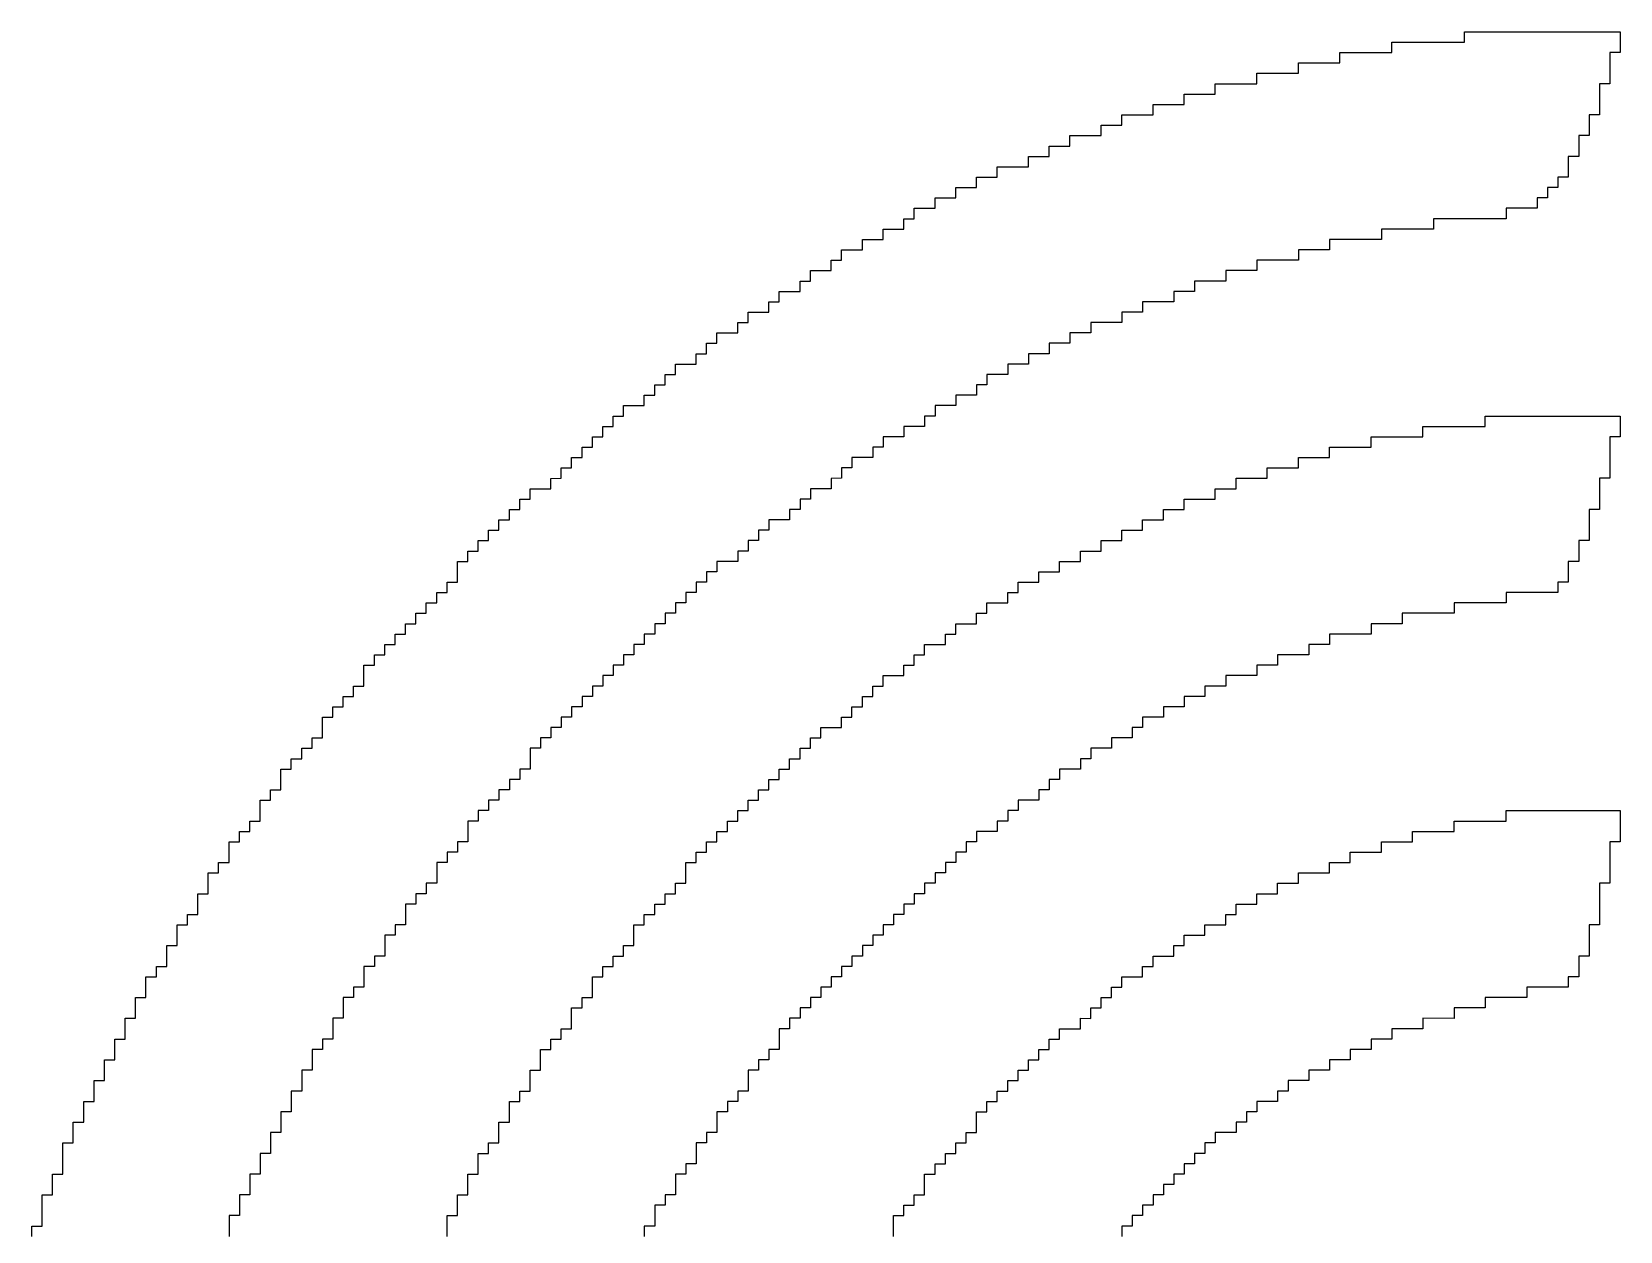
# Model space of a CAD drawing. Header units: millimetres. Extents: x -0.01 to 2.64, y -2.47 to 1.86.
# Drawn here: x 0.4493 to 0.5198, y 0.1185 to 0.1718 of the extents above; entities that cross this region are included whole.
import ezdxf

# ---------------------------------------------------------------- set-up
doc = ezdxf.new("R2010")
doc.units = ezdxf.units.MM
doc.header["$MEASUREMENT"] = 0
doc.layers.add('TopOverlay', color=2, linetype='Continuous')

# ---------------------------------------------------------------- blocks, each defined once
blk = doc.blocks.new('GRF_2021_F____13')
at = {"layer": 'TopOverlay'}
for p, q in [((0.009683, 0.125879), (0.009683, 0.12634)), ((0.009683, 0.12634), (0.012911, 0.12634)), ((0.012911, 0.12634), (0.012911, 0.126802)), ((0.012911, 0.126802), (0.019828, 0.126802)), ((0.019828, 0.126802), (0.019828, 0.12634)), ((0.019828, 0.12634), (0.019828, 0.125879)), ((0.007378, 0.125418), (0.007378, 0.125879)), ((0.007378, 0.125879), (0.009683, 0.125879)), ((0.019828, 0.125879), (0.019366, 0.125879)), ((0.019366, 0.125879), (0.019366, 0.125418)), ((0.003689, 0.124496), (0.003689, 0.124957)), ((0.003689, 0.124957), (0.005534, 0.124957)), ((0.005534, 0.124957), (0.005534, 0.125418)), ((0.005534, 0.125418), (0.007378, 0.125418)), ((0.019366, 0.125418), (0.019366, 0.124957)), ((0.019366, 0.124957), (0.019366, 0.124496)), ((0.001845, 0.124035), (0.001845, 0.124496)), ((0.001845, 0.124496), (0.003689, 0.124496)), ((0.019366, 0.124496), (0.018905, 0.124496)), ((0.018905, 0.124496), (0.018905, 0.124035)), ((-0.000922, 0.123113), (-0.000922, 0.123574)), ((-0.000922, 0.123574), (0.000462, 0.123574)), ((0.000462, 0.123574), (0.000462, 0.124035)), ((0.000462, 0.124035), (0.001845, 0.124035)), ((0.018905, 0.124035), (0.018905, 0.123574)), ((0.018905, 0.123574), (0.018905, 0.123113)), ((-0.002305, 0.122652), (-0.002305, 0.123113)), ((-0.002305, 0.123113), (-0.000922, 0.123113)), ((0.018905, 0.123113), (0.018444, 0.123113)), ((0.018444, 0.123113), (0.018444, 0.122652)), ((-0.00461, 0.12173), (-0.00461, 0.122191)), ((-0.00461, 0.122191), (-0.003227, 0.122191)), ((-0.003227, 0.122191), (-0.003227, 0.122652)), ((-0.003227, 0.122652), (-0.002305, 0.122652)), ((0.018444, 0.122191), (0.017983, 0.122191)), ((0.017983, 0.122191), (0.017983, 0.12173)), ((0.018444, 0.122652), (0.018444, 0.122191)), ((-0.005533, 0.121268), (-0.005533, 0.12173)), ((-0.005533, 0.12173), (-0.00461, 0.12173)), ((0.017983, 0.12173), (0.017983, 0.121269)), ((-0.007838, 0.120346), (-0.007838, 0.120807)), ((-0.007838, 0.120807), (-0.006455, 0.120807)), ((-0.006455, 0.120807), (-0.006455, 0.121268)), ((-0.006455, 0.121268), (-0.005533, 0.121268)), ((0.017983, 0.121269), (0.017522, 0.121268)), ((0.017522, 0.121268), (0.017522, 0.120807)), ((0.017522, 0.120807), (0.017522, 0.120346)), ((-0.00876, 0.119885), (-0.00876, 0.120346)), ((-0.00876, 0.120346), (-0.007838, 0.120346)), ((0.017522, 0.120346), (0.017061, 0.120346)), ((0.017061, 0.120346), (0.017061, 0.119885)), ((-0.010605, 0.118963), (-0.010605, 0.119424)), ((-0.010605, 0.119424), (-0.009683, 0.119424)), ((-0.009683, 0.119424), (-0.009683, 0.119885)), ((-0.009683, 0.119885), (-0.00876, 0.119885)), ((0.0166, 0.119424), (0.016139, 0.119424)), ((0.016139, 0.119424), (0.016139, 0.118963)), ((0.017061, 0.119885), (0.0166, 0.119885)), ((0.0166, 0.119885), (0.0166, 0.119424)), ((-0.011527, 0.118502), (-0.011527, 0.118963)), ((-0.011527, 0.118963), (-0.010605, 0.118963)), ((0.016139, 0.118963), (0.014756, 0.118963)), ((0.014756, 0.118963), (0.014756, 0.118502)), ((-0.01291, 0.11758), (-0.01291, 0.118041)), ((-0.01291, 0.118041), (-0.011988, 0.118041)), ((-0.011988, 0.118041), (-0.011988, 0.118502)), ((-0.011988, 0.118502), (-0.011527, 0.118502)), ((0.011528, 0.118041), (0.009222, 0.118041)), ((0.009222, 0.118041), (0.009222, 0.11758)), ((0.014756, 0.118502), (0.011528, 0.118502)), ((0.011528, 0.118502), (0.011528, 0.118041)), ((-0.014755, 0.116657), (-0.014755, 0.117119)), ((-0.014755, 0.117119), (-0.013832, 0.117119)), ((-0.013832, 0.117119), (-0.013832, 0.11758)), ((-0.013832, 0.11758), (-0.01291, 0.11758)), ((0.006917, 0.117119), (0.005534, 0.117119)), ((0.005534, 0.117119), (0.005534, 0.116657)), ((0.009222, 0.11758), (0.006917, 0.11758)), ((0.006917, 0.11758), (0.006917, 0.117119)), ((-0.015216, 0.116196), (-0.015216, 0.116658)), ((-0.015216, 0.116658), (-0.014755, 0.116657)), ((0.005534, 0.116657), (0.003689, 0.116657)), ((0.003689, 0.116657), (0.003689, 0.116196)), ((-0.016599, 0.115274), (-0.016599, 0.115735)), ((-0.016599, 0.115735), (-0.016138, 0.115735)), ((-0.016138, 0.115735), (-0.016138, 0.116196)), ((-0.016138, 0.116196), (-0.015216, 0.116196)), ((0.002306, 0.115735), (0.000923, 0.115735)), ((0.000923, 0.115735), (0.000923, 0.115274)), ((0.003689, 0.116196), (0.002306, 0.116196)), ((0.002306, 0.116196), (0.002306, 0.115735)), ((-0.017521, 0.114813), (-0.017521, 0.115274)), ((-0.017521, 0.115274), (-0.016599, 0.115274)), ((0.000923, 0.115274), (0, 0.115274)), ((0, 0.115274), (0, 0.114813)), ((-0.018904, 0.113891), (-0.018904, 0.114352)), ((-0.018904, 0.114352), (-0.017982, 0.114352)), ((-0.017982, 0.114352), (-0.017982, 0.114813)), ((-0.017982, 0.114813), (-0.017521, 0.114813)), ((-0.001383, 0.114352), (-0.002305, 0.114352)), ((-0.002305, 0.114352), (-0.002305, 0.113891)), ((0, 0.114813), (-0.001383, 0.114813)), ((-0.001383, 0.114813), (-0.001383, 0.114352)), ((-0.019366, 0.11343), (-0.019366, 0.113891)), ((-0.019366, 0.113891), (-0.018904, 0.113891)), ((-0.002305, 0.113891), (-0.003688, 0.113891)), ((-0.003688, 0.113891), (-0.003688, 0.11343)), ((-0.020749, 0.112508), (-0.020749, 0.112969)), ((-0.020749, 0.112969), (-0.020288, 0.112969)), ((-0.020288, 0.112969), (-0.020288, 0.11343)), ((-0.020288, 0.11343), (-0.019366, 0.11343)), ((-0.00461, 0.112969), (-0.005533, 0.112969)), ((-0.005533, 0.112969), (-0.005533, 0.112507)), ((-0.003688, 0.11343), (-0.00461, 0.11343)), ((-0.00461, 0.11343), (-0.00461, 0.112969)), ((-0.02121, 0.112046), (-0.02121, 0.112508)), ((-0.02121, 0.112508), (-0.020749, 0.112508)), ((-0.005533, 0.112507), (-0.006455, 0.112508)), ((-0.006455, 0.112508), (-0.006455, 0.112046)), ((-0.022593, 0.111124), (-0.022593, 0.111585)), ((-0.022593, 0.111585), (-0.022132, 0.111585)), ((-0.022132, 0.111585), (-0.022132, 0.112046)), ((-0.022132, 0.112046), (-0.02121, 0.112046)), ((-0.007377, 0.111585), (-0.008299, 0.111585)), ((-0.008299, 0.111585), (-0.008299, 0.111124)), ((-0.006455, 0.112046), (-0.007377, 0.112046)), ((-0.007377, 0.112046), (-0.007377, 0.111585)), ((-0.023054, 0.110663), (-0.023054, 0.111124)), ((-0.023054, 0.111124), (-0.022593, 0.111124)), ((-0.008299, 0.111124), (-0.00876, 0.111124)), ((-0.00876, 0.111124), (-0.00876, 0.110663)), ((-0.024438, 0.109741), (-0.024438, 0.110202)), ((-0.024438, 0.110202), (-0.023515, 0.110202)), ((-0.023515, 0.110202), (-0.023515, 0.110663)), ((-0.023515, 0.110663), (-0.023054, 0.110663)), ((-0.009683, 0.110202), (-0.010605, 0.110202)), ((-0.010605, 0.110202), (-0.010605, 0.109741)), ((-0.00876, 0.110663), (-0.009683, 0.110663)), ((-0.009683, 0.110663), (-0.009683, 0.110202)), ((-0.024899, 0.10928), (-0.024899, 0.109741)), ((-0.024899, 0.109741), (-0.024438, 0.109741)), ((-0.010605, 0.109741), (-0.011066, 0.109741)), ((-0.011066, 0.109741), (-0.011066, 0.10928)), ((0.013833, 0.10928), (0.013833, 0.109741)), ((0.013833, 0.109741), (0.019828, 0.109741)), ((0.019828, 0.109741), (0.019828, 0.10928)), ((-0.025821, 0.108358), (-0.025821, 0.108819)), ((-0.025821, 0.108819), (-0.02536, 0.108819)), ((-0.02536, 0.108819), (-0.02536, 0.10928)), ((-0.02536, 0.10928), (-0.024899, 0.10928)), ((-0.011988, 0.108819), (-0.01291, 0.108819)), ((-0.01291, 0.108819), (-0.01291, 0.108358)), ((-0.011066, 0.10928), (-0.011988, 0.10928)), ((-0.011988, 0.10928), (-0.011988, 0.108819)), ((0.008761, 0.108358), (0.008761, 0.108819)), ((0.008761, 0.108819), (0.011067, 0.108819)), ((0.011067, 0.108819), (0.011067, 0.10928)), ((0.011067, 0.10928), (0.013833, 0.10928)), ((0.019828, 0.108819), (0.019366, 0.108819)), ((0.019366, 0.108819), (0.019366, 0.108358)), ((0.019828, 0.10928), (0.019828, 0.108819)), ((-0.026282, 0.107897), (-0.026282, 0.108358)), ((-0.026282, 0.108358), (-0.025821, 0.108358)), ((-0.01291, 0.108358), (-0.013371, 0.108358)), ((-0.013371, 0.108358), (-0.013371, 0.107897)), ((0.006917, 0.107897), (0.006917, 0.108358)), ((0.006917, 0.108358), (0.008761, 0.108358)), ((0.019366, 0.108358), (0.019366, 0.107897)), ((-0.027204, 0.106975), (-0.027204, 0.107436)), ((-0.027204, 0.107436), (-0.026743, 0.107436)), ((-0.026743, 0.107436), (-0.026743, 0.107897)), ((-0.026743, 0.107897), (-0.026282, 0.107897)), ((-0.014293, 0.107436), (-0.014755, 0.107436)), ((-0.014755, 0.107436), (-0.014755, 0.106975)), ((-0.013371, 0.107897), (-0.014293, 0.107897)), ((-0.014293, 0.107897), (-0.014293, 0.107436)), ((0.00415, 0.106975), (0.00415, 0.107436)), ((0.00415, 0.107436), (0.005534, 0.107436)), ((0.005534, 0.107436), (0.005534, 0.107897)), ((0.005534, 0.107897), (0.006917, 0.107897)), ((0.019366, 0.107897), (0.019366, 0.107436)), ((0.019366, 0.107436), (0.019366, 0.106975)), ((-0.027665, 0.106974), (-0.027204, 0.106975)), ((-0.027665, 0.106513), (-0.027665, 0.106974)), ((-0.014755, 0.106975), (-0.015216, 0.106974)), ((-0.015216, 0.106974), (-0.015216, 0.106513)), ((0.002767, 0.106513), (0.002767, 0.106975)), ((0.002767, 0.106975), (0.00415, 0.106975)), ((0.019366, 0.106975), (0.018905, 0.106975)), ((0.018905, 0.106975), (0.018905, 0.106513)), ((-0.029048, 0.105591), (-0.029049, 0.106052)), ((-0.029049, 0.106052), (-0.028587, 0.106052)), ((-0.028587, 0.106052), (-0.028587, 0.106513)), ((-0.028587, 0.106513), (-0.027665, 0.106513)), ((-0.016138, 0.106052), (-0.016599, 0.106052)), ((-0.016599, 0.106052), (-0.016599, 0.105591)), ((-0.015216, 0.106513), (-0.016138, 0.106513)), ((-0.016138, 0.106513), (-0.016138, 0.106052)), ((0.000462, 0.105591), (0.000462, 0.106052)), ((0.000462, 0.106052), (0.001845, 0.106052)), ((0.001845, 0.106052), (0.001845, 0.106513)), ((0.001845, 0.106513), (0.002767, 0.106513)), ((0.018905, 0.106513), (0.018905, 0.106052)), ((0.018905, 0.106052), (0.018905, 0.105591)), ((-0.029971, 0.104669), (-0.029971, 0.10513)), ((-0.029971, 0.10513), (-0.02951, 0.10513)), ((-0.02951, 0.10513), (-0.02951, 0.105591)), ((-0.02951, 0.105591), (-0.029048, 0.105591)), ((-0.01706, 0.10513), (-0.017982, 0.10513)), ((-0.017982, 0.10513), (-0.017982, 0.104669)), ((-0.016599, 0.105591), (-0.01706, 0.105591)), ((-0.01706, 0.105591), (-0.01706, 0.10513)), ((-0.001383, 0.104669), (-0.001383, 0.10513)), ((-0.001383, 0.10513), (-0.000461, 0.10513)), ((-0.000461, 0.10513), (-0.000461, 0.105591)), ((-0.000461, 0.105591), (0.000462, 0.105591)), ((0.018905, 0.105591), (0.018444, 0.105591)), ((0.018444, 0.105591), (0.018444, 0.10513)), ((0.018444, 0.10513), (0.018444, 0.104669)), ((-0.030432, 0.104208), (-0.030432, 0.104669)), ((-0.030432, 0.104669), (-0.029971, 0.104669)), ((-0.017982, 0.104669), (-0.018443, 0.104669)), ((-0.018443, 0.104669), (-0.018443, 0.104208)), ((-0.002305, 0.104208), (-0.002305, 0.104669)), ((-0.002305, 0.104669), (-0.001383, 0.104669)), ((0.018444, 0.104669), (0.018444, 0.104208)), ((-0.031354, 0.103286), (-0.031354, 0.103747)), ((-0.031354, 0.103747), (-0.030893, 0.103747)), ((-0.030893, 0.103747), (-0.030893, 0.104208)), ((-0.030893, 0.104208), (-0.030432, 0.104208)), ((-0.018904, 0.103747), (-0.019366, 0.103747)), ((-0.019366, 0.103747), (-0.019366, 0.103286)), ((-0.018443, 0.104208), (-0.018904, 0.104208)), ((-0.018904, 0.104208), (-0.018904, 0.103747)), ((-0.004149, 0.103286), (-0.004149, 0.103747)), ((-0.004149, 0.103747), (-0.003227, 0.103747)), ((-0.003227, 0.103747), (-0.003227, 0.104208)), ((-0.003227, 0.104208), (-0.002305, 0.104208)), ((0.018444, 0.104208), (0.017983, 0.104208)), ((0.017983, 0.104208), (0.017983, 0.103747)), ((0.017983, 0.103747), (0.017983, 0.103286)), ((-0.031815, 0.102825), (-0.031815, 0.103286)), ((-0.031815, 0.103286), (-0.031354, 0.103286)), ((-0.019366, 0.103286), (-0.020288, 0.103286)), ((-0.020288, 0.103286), (-0.020288, 0.102825)), ((-0.005071, 0.102825), (-0.005071, 0.103286)), ((-0.005071, 0.103286), (-0.004149, 0.103286)), ((0.017983, 0.103286), (0.017522, 0.103286)), ((0.017522, 0.103286), (0.017522, 0.102825)), ((-0.032276, 0.101902), (-0.032276, 0.102363)), ((-0.032276, 0.102363), (-0.031815, 0.102363)), ((-0.031815, 0.102363), (-0.031815, 0.102825)), ((-0.020749, 0.102363), (-0.02121, 0.102363)), ((-0.02121, 0.102363), (-0.02121, 0.101902)), ((-0.020288, 0.102825), (-0.020749, 0.102825)), ((-0.020749, 0.102825), (-0.020749, 0.102363)), ((-0.006916, 0.101902), (-0.006916, 0.102363)), ((-0.006916, 0.102363), (-0.005994, 0.102363)), ((-0.005994, 0.102363), (-0.005994, 0.102825)), ((-0.005994, 0.102825), (-0.005071, 0.102825)), ((0.017522, 0.102363), (0.017061, 0.102363)), ((0.017061, 0.102363), (0.017061, 0.101902)), ((0.017522, 0.102825), (0.017522, 0.102363)), ((-0.032737, 0.101441), (-0.032737, 0.101902)), ((-0.032737, 0.101902), (-0.032276, 0.101902)), ((-0.02121, 0.101902), (-0.021671, 0.101902)), ((-0.021671, 0.101902), (-0.021671, 0.101441)), ((-0.007377, 0.101441), (-0.007377, 0.101902)), ((-0.007377, 0.101902), (-0.006916, 0.101902)), ((0.017061, 0.101902), (0.014756, 0.101902)), ((0.014756, 0.101902), (0.014756, 0.101441)), ((-0.033659, 0.100519), (-0.033659, 0.10098)), ((-0.033659, 0.10098), (-0.033198, 0.10098)), ((-0.033198, 0.10098), (-0.033198, 0.101441)), ((-0.033198, 0.101441), (-0.032737, 0.101441)), ((-0.022132, 0.10098), (-0.022593, 0.10098)), ((-0.022593, 0.10098), (-0.022593, 0.100519)), ((-0.021671, 0.101441), (-0.022132, 0.101441)), ((-0.022132, 0.101441), (-0.022132, 0.10098)), ((-0.00876, 0.100519), (-0.00876, 0.10098)), ((-0.00876, 0.10098), (-0.008299, 0.10098)), ((-0.008299, 0.10098), (-0.008299, 0.101441)), ((-0.008299, 0.101441), (-0.007377, 0.101441)), ((0.01245, 0.10098), (0.010145, 0.10098)), ((0.010145, 0.10098), (0.010145, 0.100519)), ((0.014756, 0.101441), (0.01245, 0.101442)), ((0.01245, 0.101442), (0.01245, 0.10098)), ((-0.03412, 0.100058), (-0.03412, 0.100519)), ((-0.03412, 0.100519), (-0.033659, 0.100519)), ((-0.022593, 0.100519), (-0.023054, 0.100519)), ((-0.023054, 0.100519), (-0.023054, 0.100058)), ((-0.009683, 0.100058), (-0.009683, 0.100519)), ((-0.009683, 0.100519), (-0.00876, 0.100519)), ((0.010145, 0.100519), (0.008761, 0.100519)), ((0.008761, 0.100519), (0.008761, 0.100058)), ((-0.035043, 0.099136), (-0.035043, 0.099597)), ((-0.035043, 0.099597), (-0.034582, 0.099597)), ((-0.034582, 0.099597), (-0.034582, 0.100058)), ((-0.034582, 0.100058), (-0.03412, 0.100058)), ((-0.023515, 0.099597), (-0.023976, 0.099597)), ((-0.023976, 0.099597), (-0.023976, 0.099136)), ((-0.023054, 0.100058), (-0.023515, 0.100058)), ((-0.023515, 0.100058), (-0.023515, 0.099597)), ((-0.011066, 0.099136), (-0.011066, 0.099597)), ((-0.011066, 0.099597), (-0.010144, 0.099597)), ((-0.010144, 0.099597), (-0.010144, 0.100058)), ((-0.010144, 0.100058), (-0.009683, 0.100058)), ((0.006917, 0.099597), (0.005995, 0.099597)), ((0.005995, 0.099597), (0.005995, 0.099136)), ((0.008761, 0.100058), (0.006917, 0.100058)), ((0.006917, 0.100058), (0.006917, 0.099597)), ((-0.035504, 0.098675), (-0.035504, 0.099136)), ((-0.035504, 0.099136), (-0.035043, 0.099136)), ((-0.023976, 0.099136), (-0.024438, 0.099136)), ((-0.024438, 0.099136), (-0.024438, 0.098675)), ((-0.011527, 0.098675), (-0.011527, 0.099136)), ((-0.011527, 0.099136), (-0.011066, 0.099136)), ((0.005995, 0.099136), (0.004612, 0.099136)), ((0.004612, 0.099136), (0.004612, 0.098675)), ((-0.035965, 0.098214), (-0.035965, 0.098675)), ((-0.035965, 0.098675), (-0.035504, 0.098675)), ((-0.035965, 0.097753), (-0.035965, 0.098214)), ((-0.024899, 0.098214), (-0.02536, 0.098214)), ((-0.02536, 0.098214), (-0.02536, 0.097753)), ((-0.024438, 0.098675), (-0.024899, 0.098675)), ((-0.024899, 0.098675), (-0.024899, 0.098214)), ((-0.01291, 0.097753), (-0.01291, 0.098214)), ((-0.01291, 0.098214), (-0.011988, 0.098214)), ((-0.011988, 0.098214), (-0.011988, 0.098675)), ((-0.011988, 0.098675), (-0.011527, 0.098675)), ((0.003689, 0.098214), (0.002306, 0.098214)), ((0.002306, 0.098214), (0.002306, 0.097753)), ((0.004612, 0.098675), (0.003689, 0.098675)), ((0.003689, 0.098675), (0.003689, 0.098214)), ((-0.036426, 0.097292), (-0.036426, 0.097753)), ((-0.036426, 0.097753), (-0.035965, 0.097753)), ((-0.02536, 0.097753), (-0.025821, 0.097753)), ((-0.025821, 0.097753), (-0.025821, 0.097292)), ((-0.013371, 0.097292), (-0.013371, 0.097753)), ((-0.013371, 0.097753), (-0.01291, 0.097753)), ((0.002306, 0.097753), (0.001384, 0.097753)), ((0.001384, 0.097753), (0.001384, 0.097292)), ((-0.037348, 0.096369), (-0.037348, 0.09683)), ((-0.037348, 0.09683), (-0.036887, 0.09683)), ((-0.036887, 0.09683), (-0.036887, 0.097292)), ((-0.036887, 0.097292), (-0.036426, 0.097292)), ((-0.026282, 0.09683), (-0.026743, 0.09683)), ((-0.026743, 0.09683), (-0.026743, 0.096369)), ((-0.025821, 0.097292), (-0.026282, 0.097292)), ((-0.026282, 0.097292), (-0.026282, 0.09683)), ((-0.014293, 0.096369), (-0.014293, 0.09683)), ((-0.014293, 0.09683), (-0.013832, 0.09683)), ((-0.013832, 0.09683), (-0.013832, 0.097292)), ((-0.013832, 0.097292), (-0.013371, 0.097292)), ((0.000462, 0.09683), (-0.000461, 0.09683)), ((-0.000461, 0.09683), (-0.000461, 0.096369)), ((0.001384, 0.097292), (0.000462, 0.097292)), ((0.000462, 0.097292), (0.000462, 0.09683)), ((-0.037809, 0.095908), (-0.037809, 0.096369)), ((-0.037809, 0.096369), (-0.037348, 0.096369)), ((-0.026743, 0.096369), (-0.027204, 0.096369)), ((-0.027204, 0.096369), (-0.027204, 0.095908)), ((-0.014755, 0.095908), (-0.014755, 0.096369)), ((-0.014755, 0.096369), (-0.014293, 0.096369)), ((-0.000461, 0.096369), (-0.001383, 0.096369)), ((-0.001383, 0.096369), (-0.001383, 0.095908)), ((-0.03827, 0.094986), (-0.03827, 0.095447)), ((-0.03827, 0.095447), (-0.037809, 0.095447)), ((-0.037809, 0.095447), (-0.037809, 0.095908)), ((-0.027665, 0.095447), (-0.028126, 0.095447)), ((-0.028126, 0.095447), (-0.028126, 0.094986)), ((-0.027204, 0.095908), (-0.027665, 0.095908)), ((-0.027665, 0.095908), (-0.027665, 0.095447)), ((-0.016138, 0.094986), (-0.016138, 0.095447)), ((-0.016138, 0.095447), (-0.015677, 0.095447)), ((-0.015677, 0.095447), (-0.015677, 0.095908)), ((-0.015677, 0.095908), (-0.014755, 0.095908)), ((-0.001844, 0.095447), (-0.002766, 0.095447)), ((-0.002766, 0.095447), (-0.002766, 0.094986)), ((-0.001383, 0.095908), (-0.001844, 0.095908)), ((-0.001844, 0.095908), (-0.001844, 0.095447)), ((-0.038732, 0.094525), (-0.038732, 0.094986)), ((-0.038732, 0.094986), (-0.03827, 0.094986)), ((-0.028126, 0.094986), (-0.028587, 0.094986)), ((-0.028587, 0.094986), (-0.028587, 0.094525)), ((-0.016599, 0.094525), (-0.016599, 0.094986)), ((-0.016599, 0.094986), (-0.016138, 0.094986)), ((-0.002766, 0.094986), (-0.003688, 0.094986)), ((-0.003688, 0.094986), (-0.003688, 0.094525)), ((-0.039654, 0.093603), (-0.039654, 0.094064)), ((-0.039654, 0.094064), (-0.039193, 0.094064)), ((-0.039193, 0.094064), (-0.039193, 0.094525)), ((-0.039193, 0.094525), (-0.038732, 0.094525)), ((-0.029048, 0.094064), (-0.029049, 0.093603)), ((-0.028587, 0.094064), (-0.029048, 0.094064)), ((-0.028587, 0.094525), (-0.028587, 0.094064)), ((-0.017521, 0.093603), (-0.017521, 0.094064)), ((-0.017521, 0.094064), (-0.01706, 0.094064)), ((-0.01706, 0.094064), (-0.01706, 0.094525)), ((-0.01706, 0.094525), (-0.016599, 0.094525)), ((-0.004149, 0.094064), (-0.005071, 0.094064)), ((-0.005071, 0.094064), (-0.005071, 0.093603)), ((-0.003688, 0.094525), (-0.004149, 0.094525)), ((-0.004149, 0.094525), (-0.004149, 0.094064)), ((-0.040115, 0.092681), (-0.040115, 0.093142)), ((-0.040115, 0.093142), (-0.039654, 0.093142)), ((-0.039654, 0.093142), (-0.039654, 0.093603)), ((-0.02951, 0.093142), (-0.029971, 0.093142)), ((-0.029971, 0.093142), (-0.029971, 0.09268)), ((-0.029049, 0.093603), (-0.02951, 0.093603)), ((-0.02951, 0.093603), (-0.02951, 0.093142)), ((-0.018443, 0.09268), (-0.018443, 0.093142)), ((-0.018443, 0.093142), (-0.017982, 0.093142)), ((-0.017982, 0.093142), (-0.017982, 0.093603)), ((-0.017982, 0.093603), (-0.017521, 0.093603)), ((-0.005533, 0.093142), (-0.005994, 0.093142)), ((-0.005994, 0.093142), (-0.005994, 0.09268)), ((-0.005071, 0.093603), (-0.005533, 0.093603)), ((-0.005533, 0.093603), (-0.005533, 0.093142)), ((-0.040576, 0.09268), (-0.040115, 0.092681)), ((-0.040576, 0.092219), (-0.040576, 0.09268)), ((-0.029971, 0.09268), (-0.030432, 0.09268)), ((-0.030432, 0.09268), (-0.030432, 0.092219)), ((-0.018904, 0.092219), (-0.018904, 0.09268)), ((-0.018904, 0.09268), (-0.018443, 0.09268)), ((-0.005994, 0.09268), (-0.006916, 0.09268)), ((-0.006916, 0.09268), (-0.006916, 0.092219)), ((-0.041037, 0.091297), (-0.041037, 0.091758)), ((-0.041037, 0.091758), (-0.040576, 0.091758)), ((-0.040576, 0.091758), (-0.040576, 0.092219)), ((-0.030893, 0.091758), (-0.031354, 0.091758)), ((-0.031354, 0.091758), (-0.031354, 0.091297)), ((-0.030432, 0.092219), (-0.030893, 0.092219)), ((-0.030893, 0.092219), (-0.030893, 0.091758)), ((-0.019827, 0.091297), (-0.019827, 0.091758)), ((-0.019827, 0.091758), (-0.019366, 0.091758)), ((-0.019366, 0.091758), (-0.019366, 0.092219)), ((-0.019366, 0.092219), (-0.018904, 0.092219)), ((-0.007377, 0.091758), (-0.007838, 0.091758)), ((-0.007838, 0.091758), (-0.007838, 0.091297)), ((-0.006916, 0.092219), (-0.007377, 0.092219)), ((-0.007377, 0.092219), (-0.007377, 0.091758)), ((0.01245, 0.091297), (0.01245, 0.091758)), ((0.01245, 0.091758), (0.014756, 0.091758)), ((0.014756, 0.091758), (0.014756, 0.092219)), ((0.014756, 0.092219), (0.019828, 0.092219)), ((0.019828, 0.092219), (0.019828, 0.091758)), ((0.019828, 0.091758), (0.019828, 0.091297)), ((-0.041498, 0.090836), (-0.041498, 0.091297)), ((-0.041498, 0.091297), (-0.041037, 0.091297)), ((-0.031354, 0.091297), (-0.031354, 0.090836)), ((-0.020288, 0.090836), (-0.020288, 0.091297)), ((-0.020288, 0.091297), (-0.019827, 0.091297)), ((-0.007838, 0.091297), (-0.00876, 0.091297)), ((-0.00876, 0.091297), (-0.00876, 0.090836)), ((0.010606, 0.090836), (0.010606, 0.091297)), ((0.010606, 0.091297), (0.01245, 0.091297)), ((0.019828, 0.091297), (0.019828, 0.090836)), ((-0.041959, 0.090375), (-0.041959, 0.090836)), ((-0.041959, 0.090836), (-0.041498, 0.090836)), ((-0.041959, 0.089914), (-0.041959, 0.090375)), ((-0.031815, 0.090375), (-0.032276, 0.090375)), ((-0.032276, 0.090375), (-0.032276, 0.089914)), ((-0.031354, 0.090836), (-0.031815, 0.090836)), ((-0.031815, 0.090836), (-0.031815, 0.090375)), ((-0.02121, 0.089914), (-0.02121, 0.090375)), ((-0.02121, 0.090375), (-0.020749, 0.090375)), ((-0.020749, 0.090375), (-0.020749, 0.090836)), ((-0.020749, 0.090836), (-0.020288, 0.090836)), ((-0.009222, 0.090375), (-0.009683, 0.090375)), ((-0.009683, 0.090375), (-0.009683, 0.089914)), ((-0.009221, 0.090836), (-0.009222, 0.090375)), ((-0.00876, 0.090836), (-0.009221, 0.090836)), ((0.007839, 0.089914), (0.007839, 0.090375)), ((0.007839, 0.090375), (0.009222, 0.090375)), ((0.009222, 0.090375), (0.009222, 0.090836)), ((0.009222, 0.090836), (0.010606, 0.090836)), ((0.019828, 0.090836), (0.019366, 0.090836)), ((0.019366, 0.090836), (0.019366, 0.090375)), ((0.019366, 0.090375), (0.019366, 0.089914)), ((-0.04242, 0.089453), (-0.04242, 0.089914)), ((-0.04242, 0.089914), (-0.041959, 0.089914)), ((-0.032276, 0.089914), (-0.032737, 0.089914)), ((-0.032737, 0.089914), (-0.032737, 0.089453)), ((-0.021671, 0.089453), (-0.021671, 0.089914)), ((-0.021671, 0.089914), (-0.02121, 0.089914)), ((-0.009683, 0.089914), (-0.010144, 0.089914)), ((-0.010144, 0.089914), (-0.010144, 0.089453)), ((0.006917, 0.089453), (0.006917, 0.089914)), ((0.006917, 0.089914), (0.007839, 0.089914)), ((0.019366, 0.089914), (0.019366, 0.089453)), ((-0.042881, 0.088992), (-0.042881, 0.089453)), ((-0.042881, 0.089453), (-0.04242, 0.089453)), ((-0.042881, 0.088531), (-0.042881, 0.088992)), ((-0.032737, 0.088992), (-0.033198, 0.088992)), ((-0.033198, 0.088992), (-0.033198, 0.088531)), ((-0.032737, 0.089453), (-0.032737, 0.088992)), ((-0.022132, 0.088531), (-0.022132, 0.088992)), ((-0.022132, 0.088992), (-0.021671, 0.088992)), ((-0.021671, 0.088992), (-0.021671, 0.089453)), ((-0.010605, 0.088992), (-0.011066, 0.088992)), ((-0.011066, 0.088992), (-0.011066, 0.088531)), ((-0.010144, 0.089453), (-0.010605, 0.089453)), ((-0.010605, 0.089453), (-0.010605, 0.088992)), ((0.004612, 0.088531), (0.004612, 0.088992)), ((0.004612, 0.088992), (0.005534, 0.088992)), ((0.005534, 0.088992), (0.005534, 0.089453)), ((0.005534, 0.089453), (0.006917, 0.089453)), ((0.019366, 0.088992), (0.018905, 0.088992)), ((0.018905, 0.088992), (0.018905, 0.088531)), ((0.019366, 0.089453), (0.019366, 0.088992)), ((-0.043342, 0.08807), (-0.043342, 0.088531)), ((-0.043342, 0.088531), (-0.042881, 0.088531)), ((-0.033198, 0.088531), (-0.033659, 0.088531)), ((-0.033659, 0.088531), (-0.033659, 0.08807)), ((-0.022593, 0.08807), (-0.022593, 0.088531)), ((-0.022593, 0.088531), (-0.022132, 0.088531)), ((-0.011066, 0.088531), (-0.011527, 0.088531)), ((-0.011527, 0.088531), (-0.011527, 0.08807)), ((0.003689, 0.08807), (0.003689, 0.088531)), ((0.003689, 0.088531), (0.004612, 0.088531)), ((0.018905, 0.088531), (0.018905, 0.08807)), ((-0.043804, 0.087147), (-0.043804, 0.087609)), ((-0.043804, 0.087609), (-0.043342, 0.087609)), ((-0.043342, 0.087609), (-0.043342, 0.08807)), ((-0.033659, 0.08807), (-0.03412, 0.08807)), ((-0.03412, 0.08807), (-0.03412, 0.087609)), ((-0.03412, 0.087609), (-0.03412, 0.087147)), ((-0.023515, 0.087147), (-0.023515, 0.087609)), ((-0.023515, 0.087609), (-0.023054, 0.087609)), ((-0.023054, 0.087609), (-0.023054, 0.08807)), ((-0.023054, 0.08807), (-0.022593, 0.08807)), ((-0.011988, 0.087609), (-0.012449, 0.087609)), ((-0.012449, 0.087609), (-0.012449, 0.087147)), ((-0.011527, 0.08807), (-0.011988, 0.08807)), ((-0.011988, 0.08807), (-0.011988, 0.087609)), ((0.002306, 0.087147), (0.002306, 0.087609)), ((0.002306, 0.087609), (0.002767, 0.087609)), ((0.002767, 0.087609), (0.002767, 0.08807)), ((0.002767, 0.08807), (0.003689, 0.08807)), ((0.018905, 0.08807), (0.018905, 0.087609)), ((0.018905, 0.087609), (0.018905, 0.087147)), ((-0.044265, 0.086686), (-0.044265, 0.087147)), ((-0.044265, 0.087147), (-0.043804, 0.087147)), ((-0.03412, 0.087147), (-0.034582, 0.087147)), ((-0.034582, 0.087147), (-0.034582, 0.086686)), ((-0.023976, 0.086686), (-0.023976, 0.087147)), ((-0.023976, 0.087147), (-0.023515, 0.087147)), ((-0.012449, 0.087147), (-0.01291, 0.087147)), ((-0.01291, 0.087147), (-0.01291, 0.086686)), ((0.001384, 0.086686), (0.001384, 0.087147)), ((0.001384, 0.087147), (0.002306, 0.087147)), ((0.018905, 0.087147), (0.018444, 0.087147)), ((0.018444, 0.087147), (0.018444, 0.086686)), ((-0.044726, 0.085764), (-0.044726, 0.086225)), ((-0.044726, 0.086225), (-0.044265, 0.086225)), ((-0.044265, 0.086225), (-0.044265, 0.086686)), ((-0.034582, 0.086686), (-0.035043, 0.086686)), ((-0.035043, 0.086686), (-0.035043, 0.086225)), ((-0.035043, 0.086225), (-0.035043, 0.085764)), ((-0.024438, 0.085764), (-0.024438, 0.086225)), ((-0.024438, 0.086225), (-0.023976, 0.086225)), ((-0.023976, 0.086225), (-0.023976, 0.086686)), ((-0.013371, 0.086225), (-0.013832, 0.086225)), ((-0.013832, 0.086225), (-0.013832, 0.085764)), ((-0.01291, 0.086686), (-0.013371, 0.086686)), ((-0.013371, 0.086686), (-0.013371, 0.086225)), ((0, 0.085764), (0, 0.086225)), ((0, 0.086225), (0.000462, 0.086225)), ((0.000462, 0.086225), (0.000462, 0.086686)), ((0.000462, 0.086686), (0.001384, 0.086686)), ((0.018444, 0.086686), (0.018444, 0.086225)), ((0.018444, 0.086225), (0.018444, 0.085764)), ((-0.044726, 0.085303), (-0.044726, 0.085764)), ((-0.035043, 0.085764), (-0.035504, 0.085764)), ((-0.035504, 0.085764), (-0.035504, 0.085303)), ((-0.024899, 0.085303), (-0.024899, 0.085764)), ((-0.024899, 0.085764), (-0.024438, 0.085764)), ((-0.013832, 0.085764), (-0.014293, 0.085764)), ((-0.014293, 0.085764), (-0.014293, 0.085303)), ((-0.000922, 0.085303), (-0.000922, 0.085764)), ((-0.000922, 0.085764), (0, 0.085764)), ((0.018444, 0.085764), (0.017983, 0.085764)), ((0.017983, 0.085764), (0.017983, 0.085303)), ((-0.045648, 0.084381), (-0.045648, 0.084842)), ((-0.045648, 0.084842), (-0.045187, 0.084842)), ((-0.045187, 0.084842), (-0.045187, 0.085303)), ((-0.045187, 0.085303), (-0.044726, 0.085303)), ((-0.035504, 0.085303), (-0.035965, 0.085303)), ((-0.035965, 0.085303), (-0.035965, 0.084842)), ((-0.035965, 0.084842), (-0.035965, 0.084381)), ((-0.025821, 0.084381), (-0.025821, 0.084842)), ((-0.025821, 0.084842), (-0.02536, 0.084842)), ((-0.02536, 0.084842), (-0.02536, 0.085303)), ((-0.02536, 0.085303), (-0.024899, 0.085303)), ((-0.014755, 0.084842), (-0.015216, 0.084842)), ((-0.015216, 0.084842), (-0.015216, 0.084381)), ((-0.014293, 0.085303), (-0.014755, 0.085303)), ((-0.014755, 0.085303), (-0.014755, 0.084842)), ((-0.002305, 0.084381), (-0.002305, 0.084842)), ((-0.002305, 0.084842), (-0.001383, 0.084842)), ((-0.001383, 0.084842), (-0.001383, 0.085303)), ((-0.001383, 0.085303), (-0.000922, 0.085303)), ((0.017983, 0.084842), (0.017522, 0.084842)), ((0.017522, 0.084842), (0.017522, 0.084381)), ((0.017983, 0.085303), (0.017983, 0.084842)), ((-0.045648, 0.08392), (-0.045648, 0.084381)), ((-0.035965, 0.084381), (-0.036426, 0.084381)), ((-0.036426, 0.084381), (-0.036426, 0.08392)), ((-0.025821, 0.08392), (-0.025821, 0.084381)), ((-0.015216, 0.084381), (-0.015677, 0.084381)), ((-0.015677, 0.084381), (-0.015677, 0.08392)), ((-0.002766, 0.08392), (-0.002766, 0.084381)), ((-0.002766, 0.084381), (-0.002305, 0.084381)), ((0.017522, 0.084381), (0.015678, 0.084381)), ((0.015678, 0.084381), (0.015678, 0.08392)), ((-0.046109, 0.083459), (-0.046109, 0.08392)), ((-0.046109, 0.08392), (-0.045648, 0.08392)), ((-0.046109, 0.082998), (-0.046109, 0.083459)), ((-0.036426, 0.08392), (-0.036887, 0.08392)), ((-0.036887, 0.08392), (-0.036887, 0.083459)), ((-0.036887, 0.083459), (-0.036887, 0.082998)), ((-0.026743, 0.082998), (-0.026743, 0.083459)), ((-0.026743, 0.083459), (-0.026282, 0.083459)), ((-0.026282, 0.083459), (-0.026282, 0.08392)), ((-0.026282, 0.08392), (-0.025821, 0.08392)), ((-0.016138, 0.083459), (-0.016599, 0.083459)), ((-0.016599, 0.083459), (-0.016599, 0.082998)), ((-0.015677, 0.08392), (-0.016138, 0.08392)), ((-0.016138, 0.08392), (-0.016138, 0.083459)), ((-0.003688, 0.082997), (-0.003688, 0.083459)), ((-0.003688, 0.083459), (-0.003227, 0.083459)), ((-0.003227, 0.083459), (-0.003227, 0.08392)), ((-0.003227, 0.08392), (-0.002766, 0.08392)), ((0.013833, 0.083459), (0.01245, 0.083459)), ((0.01245, 0.083459), (0.01245, 0.082997)), ((0.015678, 0.08392), (0.013833, 0.08392)), ((0.013833, 0.08392), (0.013833, 0.083459)), ((-0.04657, 0.082536), (-0.04657, 0.082998)), ((-0.04657, 0.082998), (-0.046109, 0.082998)), ((-0.036887, 0.082998), (-0.037348, 0.082998)), ((-0.037348, 0.082998), (-0.037348, 0.082536)), ((-0.026743, 0.082536), (-0.026743, 0.082998)), ((-0.016599, 0.082998), (-0.01706, 0.082998)), ((-0.01706, 0.082998), (-0.01706, 0.082536)), ((-0.004149, 0.082536), (-0.004149, 0.082998)), ((-0.004149, 0.082998), (-0.003688, 0.082997)), ((0.01245, 0.082997), (0.011067, 0.082998)), ((0.011067, 0.082998), (0.011067, 0.082536)), ((-0.047031, 0.081614), (-0.047031, 0.082075)), ((-0.047031, 0.082075), (-0.04657, 0.082075)), ((-0.04657, 0.082075), (-0.04657, 0.082536)), ((-0.037348, 0.082075), (-0.037809, 0.082075)), ((-0.037809, 0.082075), (-0.037809, 0.081614)), ((-0.037348, 0.082536), (-0.037348, 0.082075)), ((-0.027665, 0.081614), (-0.027665, 0.082075)), ((-0.027665, 0.082075), (-0.027204, 0.082075)), ((-0.027204, 0.082075), (-0.027204, 0.082536)), ((-0.027204, 0.082536), (-0.026743, 0.082536)), ((-0.01706, 0.082536), (-0.017521, 0.082536)), ((-0.017521, 0.082536), (-0.017521, 0.082075)), ((-0.017521, 0.082075), (-0.017521, 0.081614)), ((-0.005533, 0.081614), (-0.005533, 0.082075)), ((-0.005533, 0.082075), (-0.005071, 0.082075)), ((-0.005071, 0.082075), (-0.005071, 0.082536)), ((-0.005071, 0.082536), (-0.004149, 0.082536)), ((0.009683, 0.082075), (0.008761, 0.082075)), ((0.008761, 0.082075), (0.008761, 0.081614)), ((0.011067, 0.082536), (0.009683, 0.082536)), ((0.009683, 0.082536), (0.009683, 0.082075)), ((-0.047492, 0.080692), (-0.047492, 0.081153)), ((-0.047492, 0.081153), (-0.047031, 0.081153)), ((-0.047031, 0.081153), (-0.047031, 0.081614)), ((-0.037809, 0.081614), (-0.03827, 0.081614)), ((-0.03827, 0.081614), (-0.03827, 0.081153)), ((-0.03827, 0.081153), (-0.03827, 0.080692)), ((-0.028126, 0.081153), (-0.028126, 0.081614)), ((-0.028126, 0.081614), (-0.027665, 0.081614)), ((-0.028126, 0.080692), (-0.028126, 0.081153)), ((-0.017982, 0.081153), (-0.018443, 0.081153)), ((-0.018443, 0.081153), (-0.018443, 0.080692)), ((-0.017521, 0.081614), (-0.017982, 0.081614)), ((-0.017982, 0.081614), (-0.017982, 0.081153)), ((-0.006455, 0.080692), (-0.006455, 0.081153)), ((-0.006455, 0.081153), (-0.005994, 0.081153)), ((-0.005994, 0.081153), (-0.005994, 0.081614)), ((-0.005994, 0.081614), (-0.005533, 0.081614)), ((0.007839, 0.081153), (0.006917, 0.081153)), ((0.006917, 0.081153), (0.006917, 0.080692)), ((0.008761, 0.081614), (0.007839, 0.081614)), ((0.007839, 0.081614), (0.007839, 0.081153)), ((-0.047492, 0.080231), (-0.047492, 0.080692)), ((-0.03827, 0.080692), (-0.038732, 0.080692)), ((-0.038732, 0.080692), (-0.038732, 0.080231)), ((-0.028587, 0.080231), (-0.028587, 0.080692)), ((-0.028587, 0.080692), (-0.028126, 0.080692)), ((-0.018443, 0.080692), (-0.018904, 0.080692)), ((-0.018904, 0.080692), (-0.018904, 0.080231)), ((-0.006916, 0.080231), (-0.006916, 0.080692)), ((-0.006916, 0.080692), (-0.006455, 0.080692)), ((0.006917, 0.080692), (0.005995, 0.080692)), ((0.005995, 0.080692), (0.005995, 0.080231)), ((-0.047953, 0.07977), (-0.047953, 0.080231)), ((-0.047953, 0.080231), (-0.047492, 0.080231)), ((-0.047953, 0.079309), (-0.047953, 0.07977)), ((-0.038732, 0.07977), (-0.039193, 0.07977)), ((-0.039193, 0.07977), (-0.039193, 0.079309)), ((-0.038732, 0.080231), (-0.038732, 0.07977)), ((-0.029049, 0.079309), (-0.029049, 0.07977)), ((-0.029049, 0.07977), (-0.028587, 0.07977)), ((-0.028587, 0.07977), (-0.028587, 0.080231)), ((-0.018904, 0.07977), (-0.019366, 0.07977)), ((-0.019366, 0.07977), (-0.019366, 0.079309)), ((-0.018904, 0.080231), (-0.018904, 0.07977)), ((-0.007838, 0.079309), (-0.007838, 0.07977)), ((-0.007838, 0.07977), (-0.007377, 0.07977)), ((-0.007377, 0.07977), (-0.007377, 0.080231)), ((-0.007377, 0.080231), (-0.006916, 0.080231)), ((0.005073, 0.07977), (0.004612, 0.07977)), ((0.004612, 0.07977), (0.004612, 0.079309)), ((0.005995, 0.080231), (0.005073, 0.080231)), ((0.005073, 0.080231), (0.005073, 0.07977)), ((-0.048414, 0.078848), (-0.048414, 0.079309)), ((-0.048414, 0.079309), (-0.047953, 0.079309)), ((-0.039193, 0.079309), (-0.039193, 0.078848)), ((-0.02951, 0.078848), (-0.02951, 0.079309)), ((-0.02951, 0.079309), (-0.029049, 0.079309)), ((-0.019366, 0.079309), (-0.019827, 0.079309)), ((-0.019827, 0.079309), (-0.019827, 0.078848)), ((-0.008299, 0.078848), (-0.008299, 0.079309)), ((-0.008299, 0.079309), (-0.007838, 0.079309)), ((0.004612, 0.079309), (0.003689, 0.079309)), ((0.003689, 0.079309), (0.003689, 0.078848)), ((-0.048876, 0.077925), (-0.048876, 0.078387)), ((-0.048876, 0.078387), (-0.048414, 0.078387)), ((-0.048414, 0.078387), (-0.048414, 0.078848)), ((-0.039193, 0.078848), (-0.039654, 0.078848)), ((-0.039654, 0.078848), (-0.039654, 0.078387)), ((-0.039654, 0.078387), (-0.039654, 0.077925)), ((-0.029971, 0.077925), (-0.029971, 0.078387)), ((-0.029971, 0.078387), (-0.02951, 0.078387)), ((-0.02951, 0.078387), (-0.02951, 0.078848)), ((-0.019827, 0.078848), (-0.020288, 0.078848)), ((-0.020288, 0.078848), (-0.020288, 0.078387)), ((-0.020288, 0.078387), (-0.020288, 0.077925)), ((-0.00876, 0.078387), (-0.00876, 0.078848)), ((-0.00876, 0.078848), (-0.008299, 0.078848)), ((-0.00876, 0.077925), (-0.00876, 0.078387)), ((0.003228, 0.078387), (0.002767, 0.078387)), ((0.002767, 0.078387), (0.002767, 0.077925)), ((0.003689, 0.078848), (0.003228, 0.078848)), ((0.003228, 0.078848), (0.003228, 0.078387)), ((-0.048876, 0.077464), (-0.048876, 0.077925)), ((-0.039654, 0.077925), (-0.040115, 0.077925)), ((-0.040115, 0.077925), (-0.040115, 0.077464)), ((-0.029971, 0.077464), (-0.029971, 0.077925)), ((-0.020288, 0.077925), (-0.020749, 0.077925)), ((-0.020749, 0.077925), (-0.020749, 0.077464)), ((-0.009221, 0.077464), (-0.009222, 0.077925)), ((-0.009222, 0.077925), (-0.00876, 0.077925)), ((0.002767, 0.077925), (0.001845, 0.077925)), ((0.001845, 0.077925), (0.001845, 0.077464)), ((-0.049337, 0.077003), (-0.049337, 0.077464)), ((-0.049337, 0.077464), (-0.048876, 0.077464)), ((-0.049337, 0.076542), (-0.049337, 0.077003)), ((-0.040115, 0.077003), (-0.040576, 0.077003)), ((-0.040576, 0.077003), (-0.040576, 0.076542)), ((-0.040115, 0.077464), (-0.040115, 0.077003)), ((-0.030893, 0.076542), (-0.030893, 0.077003)), ((-0.030893, 0.077003), (-0.030432, 0.077003)), ((-0.030432, 0.077003), (-0.030432, 0.077464)), ((-0.030432, 0.077464), (-0.029971, 0.077464)), ((-0.020749, 0.077464), (-0.02121, 0.077464)), ((-0.02121, 0.077464), (-0.02121, 0.077003)), ((-0.02121, 0.077003), (-0.02121, 0.076542)), ((-0.010144, 0.076542), (-0.010144, 0.077003)), ((-0.010144, 0.077003), (-0.009683, 0.077003)), ((-0.009683, 0.077003), (-0.009683, 0.077464)), ((-0.009683, 0.077464), (-0.009221, 0.077464)), ((0.001384, 0.077003), (0.000923, 0.077003)), ((0.000923, 0.077003), (0.000923, 0.076542)), ((0.001845, 0.077464), (0.001384, 0.077464)), ((0.001384, 0.077464), (0.001384, 0.077003)), ((-0.049337, 0.076081), (-0.049337, 0.076542)), ((-0.040576, 0.076542), (-0.040576, 0.076081)), ((-0.030893, 0.076081), (-0.030893, 0.076542)), ((-0.02121, 0.076542), (-0.021671, 0.076542)), ((-0.021671, 0.076542), (-0.021671, 0.076081)), ((-0.010605, 0.076081), (-0.010605, 0.076542)), ((-0.010605, 0.076542), (-0.010144, 0.076542)), ((0.000923, 0.076542), (0.000462, 0.076542)), ((0.000462, 0.076542), (0.000462, 0.076081)), ((-0.049798, 0.07562), (-0.049798, 0.076081)), ((-0.049798, 0.076081), (-0.049337, 0.076081)), ((-0.049798, 0.075159), (-0.049798, 0.07562)), ((-0.040576, 0.076081), (-0.041037, 0.076081)), ((-0.041037, 0.076081), (-0.041037, 0.07562)), ((-0.041037, 0.07562), (-0.041037, 0.075159)), ((-0.031354, 0.07562), (-0.031354, 0.076081)), ((-0.031354, 0.076081), (-0.030893, 0.076081)), ((-0.031354, 0.075159), (-0.031354, 0.07562)), ((-0.021671, 0.076081), (-0.022132, 0.076081)), ((-0.022132, 0.076081), (-0.022132, 0.07562)), ((-0.022132, 0.07562), (-0.022132, 0.075159)), ((-0.011066, 0.07562), (-0.011066, 0.076081)), ((-0.011066, 0.076081), (-0.010605, 0.076081)), ((-0.011066, 0.075159), (-0.011066, 0.07562)), ((0, 0.07562), (-0.000461, 0.07562)), ((-0.000461, 0.07562), (-0.000461, 0.075159)), ((0.000462, 0.076081), (0, 0.076081)), ((0, 0.076081), (0, 0.07562)), ((-0.050259, 0.074698), (-0.050259, 0.075159)), ((-0.050259, 0.075159), (-0.049798, 0.075159)), ((-0.041037, 0.075159), (-0.041498, 0.075159)), ((-0.041498, 0.075159), (-0.041498, 0.074698)), ((-0.031815, 0.074698), (-0.031815, 0.075159)), ((-0.031815, 0.075159), (-0.031354, 0.075159)), ((-0.022132, 0.075159), (-0.022593, 0.075159)), ((-0.022593, 0.075159), (-0.022593, 0.074698)), ((-0.011527, 0.074698), (-0.011527, 0.075159)), ((-0.011527, 0.075159), (-0.011066, 0.075159)), ((-0.000461, 0.075159), (-0.000922, 0.075159)), ((-0.000922, 0.075159), (-0.000922, 0.074698)), ((-0.050259, 0.074237), (-0.050259, 0.074698)), ((-0.050259, 0.073776), (-0.050259, 0.074237)), ((-0.041498, 0.074237), (-0.041959, 0.074237)), ((-0.041959, 0.074237), (-0.041959, 0.073776)), ((-0.041498, 0.074698), (-0.041498, 0.074237)), ((-0.032276, 0.073776), (-0.032276, 0.074237)), ((-0.032276, 0.074237), (-0.031815, 0.074237)), ((-0.031815, 0.074237), (-0.031815, 0.074698)), ((-0.022593, 0.074698), (-0.023054, 0.074698)), ((-0.023054, 0.074698), (-0.023054, 0.074237)), ((-0.023054, 0.074237), (-0.023054, 0.073776)), ((-0.012449, 0.073776), (-0.012449, 0.074237)), ((-0.012449, 0.074237), (-0.011988, 0.074237)), ((-0.011988, 0.074237), (-0.011988, 0.074698)), ((-0.011988, 0.074698), (-0.011527, 0.074698)), ((-0.001383, 0.074237), (-0.001844, 0.074237)), ((-0.001844, 0.074237), (-0.001844, 0.073776)), ((-0.000922, 0.074698), (-0.001383, 0.074698)), ((-0.001383, 0.074698), (-0.001383, 0.074237)), ((-0.05072, 0.073315), (-0.05072, 0.073776)), ((-0.05072, 0.073776), (-0.050259, 0.073776)), ((-0.041959, 0.073776), (-0.041959, 0.073315)), ((-0.032276, 0.073315), (-0.032276, 0.073776)), ((-0.023054, 0.073776), (-0.023515, 0.073776)), ((-0.023515, 0.073776), (-0.023515, 0.073315)), ((-0.012449, 0.073315), (-0.012449, 0.073776)), ((-0.001844, 0.073776), (-0.002305, 0.073776)), ((-0.002305, 0.073776), (-0.002305, 0.073315))]:
    blk.add_line(p, q, dxfattribs=at)

msp = doc.modelspace()

# ---------------------------------------------------------------- block references
msp.add_blockref('GRF_2021_F____13', (0.5, 0.045))

doc.saveas('drawing.dxf')
